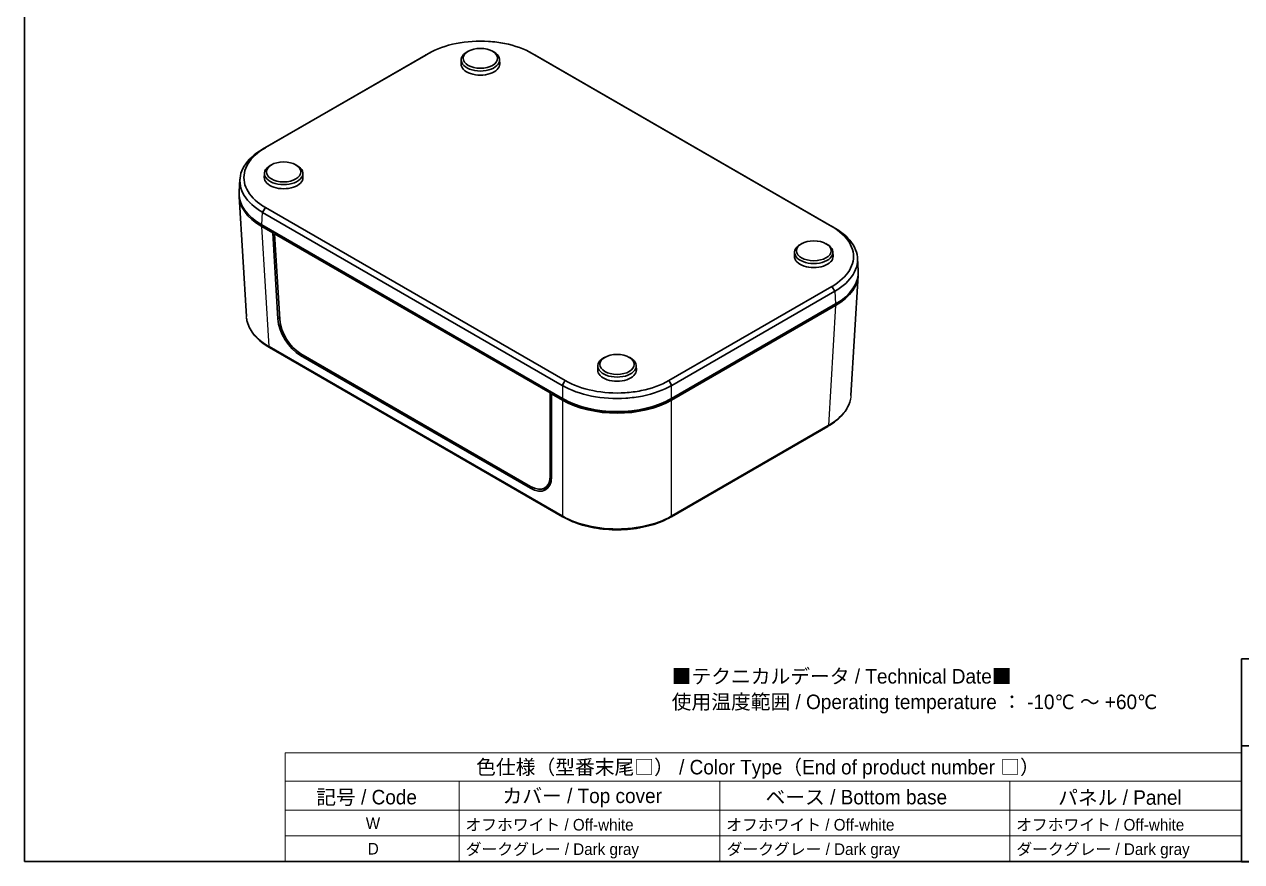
# Model space of a CAD drawing. Header units: millimetres. Extents: x 22 to 3190, y 12 to 574.
# Drawn here: x 21.7 to 336.7, y 12 to 228.7 of the extents above; entities that cross this region are included whole.
import ezdxf
from ezdxf.enums import TextEntityAlignment as Align

# ---------------------------------------------------------------- set-up
doc = ezdxf.new("R2010")
doc.units = ezdxf.units.MM
doc.header["$LTSCALE"] = 1.5
doc.linetypes.add('CHAIN', pattern=[0.3543, 0.2362, -0.0295, 0.0591, -0.0295])
for name, color, linetype, lineweight in [('Border (ISO)', 7, 'Continuous', 35), ('Symbol (ISO)', 7, 'Continuous', 18), ('Title (ISO)', 7, 'Continuous', 35), ('Visible (ISO)', 7, 'Continuous', 35), ('Visible Narrow (ISO)', 7, 'Continuous', 25)]:
    doc.layers.add(name, color=color, linetype=linetype, lineweight=lineweight)
doc.layers.add('Hatch (ISO)', color=1, linetype='Continuous', lineweight=18, true_color=0xff0000)
doc.styles.add('Note Text (TK)', font='')
doc.styles.add('Note Text (TK2)', font='')
doc.styles.add('文字スタイル40', font='')
doc.styles.add('文字スタイル67', font='arial.ttf')
doc.styles.get('Note Text (TK)').set_extended_font_data('MS PGothic')
doc.styles.get('Note Text (TK2)').set_extended_font_data('MS PGothic')
doc.styles.get('文字スタイル40').set_extended_font_data('MS PGothic')

# ---------------------------------------------------------------- blocks, each defined once
blk = doc.blocks.new('図面枠 tk図枠')
at = {"layer": 'Border (ISO)'}
for p, q in [((14.5, 289), (14.5, 8)), ((14.5, 8), (405.5, 8))]:
    blk.add_line(p, q, dxfattribs=at)
blk = doc.blocks.new('表題欄 tk表題欄')
at = {"layer": 'Hatch (ISO)'}
h = blk.add_hatch(color=256, dxfattribs=at)
edge = h.paths.add_edge_path(flags=0)
edge.add_arc((95.58, 236.3), 0.596, 270, 360)
edge.add_line((96.17, 236.3), (96.17, 239.71))
edge.add_arc((95.58, 239.71), 0.596, 0, 90)
edge.add_line((95.58, 240.31), (79.14, 240.31))
edge.add_arc((79.14, 239.71), 0.596, 90, 180)
edge.add_line((78.54, 239.71), (78.54, 236.3))
edge.add_arc((79.14, 236.3), 0.596, 180, 270)
edge.add_line((79.14, 235.7), (95.58, 235.7))
edge = h.paths.add_edge_path()
edge.add_line((77.84, 239.96), (77.84, 236.05))
edge.add_arc((78.54, 236.05), 0.702, 180, 270)
edge.add_line((78.54, 235.35), (96.17, 235.35))
edge.add_arc((96.17, 236.05), 0.702, 270, 360)
edge.add_line((96.87, 236.05), (96.87, 239.96))
edge.add_arc((96.17, 239.96), 0.702, 0, 90)
edge.add_line((96.17, 240.66), (78.54, 240.66))
edge.add_arc((78.54, 239.96), 0.702, 90, 180)
for points in [[(79.07, 239.15), (79.07, 238.66), (79.92, 238.66), (79.92, 236.66), (80.51, 236.66), (80.51, 238.66), (81.36, 238.66), (81.36, 239.15)], [(85.68, 236.66), (84.94, 237.89), (84.42, 237.32), (84.42, 236.66), (83.9, 236.66), (83.9, 239.15), (84.42, 239.15), (84.42, 238.1), (85.39, 239.15), (86.11, 239.15), (85.32, 238.3), (86.3, 236.66)], [(92.09, 239.15), (92.09, 236.66), (92.61, 236.66), (92.61, 237.66), (93.77, 237.66), (93.77, 236.66), (94.29, 236.66), (94.29, 239.15), (93.77, 239.15), (93.77, 238.15), (92.61, 238.15), (92.61, 239.15)], [(94.84, 239.15), (94.84, 236.66), (95.36, 236.66), (95.36, 239.15)]]:
    blk.add_hatch(color=256, dxfattribs=at).paths.add_polyline_path(points)
h = blk.add_hatch(color=256, dxfattribs=at)
h.paths.add_polyline_path([(82.59, 237.71), (81.95, 237.71), (82.27, 238.58)], flags=0)
h.paths.add_polyline_path([(82.78, 237.2), (81.76, 237.2), (81.57, 236.66), (80.95, 236.66), (81.86, 239.15), (82.68, 239.15), (83.59, 236.66), (82.98, 236.66)])
h = blk.add_hatch(color=256, dxfattribs=at)
h.paths.add_polyline_path([(87.53, 237.71), (88.16, 237.71), (87.85, 238.58)], flags=0)
h.paths.add_polyline_path([(87.14, 236.66), (87.34, 237.2), (88.35, 237.2), (88.55, 236.66), (89.17, 236.66), (88.25, 239.15), (87.44, 239.15), (86.52, 236.66)])
h = blk.add_hatch(color=256, dxfattribs=at)
edge = h.paths.add_edge_path()
edge.add_arc((90.52, 237.9), 1.27, 38.5505, 336.582)
edge.add_line((91.69, 237.4), (91.17, 237.62))
edge.add_ellipse((90.52, 237.9), major_axis=(0, -0.8), ratio=0.867347, start_angle=124.651, end_angle=429.4109, ccw=False)
edge.add_line((91.09, 238.36), (91.52, 238.7))
at = {"layer": 'Title (ISO)'}
for p, q in [((74.71, 244.05), (255.71, 244.05)), ((74.71, 209.05), (74.71, 244.05)), ((149.71, 244.05), (149.71, 209.05)), ((230.71, 244.05), (230.71, 209.05)), ((255.71, 244.05), (255.71, 209.05)), ((243.21, 239.55), (251.21, 240.55)), ((243.21, 239.55), (243.21, 235.55)), ((251.21, 234.55), (251.21, 240.55)), ((243.21, 235.55), (251.21, 234.55)), ((230.71, 231.05), (255.71, 231.05)), ((74.71, 229.05), (230.71, 229.05)), ((99.71, 229.05), (99.71, 209.05)), ((124.71, 229.05), (124.71, 209.05)), ((230.71, 220.05), (255.71, 220.05)), ((149.71, 216.05), (230.71, 216.05)), ((255.71, 209.05), (74.71, 209.05))]:
    blk.add_line(p, q, dxfattribs=at)
at = {"layer": 'Title (ISO)', "color": 4, "linetype": 'CHAIN', "lineweight": 18, "ltscale": 8.88956, "true_color": 0x00ffff}
blk.add_line((238.21, 241.55), (238.21, 233.55), dxfattribs=at)
at = {"layer": 'Title (ISO)', "color": 4, "linetype": 'CHAIN', "lineweight": 18, "ltscale": 20.001633, "true_color": 0x00ffff}
blk.add_line((252.21, 237.55), (234.21, 237.55), dxfattribs=at)
at = {"layer": 'Title (ISO)'}
for radius in [3, 2]:
    blk.add_circle((238.21, 237.55), radius, dxfattribs=at)
at = {"layer": 'Title (ISO)', "color": 1, "true_color": 0xff0000, "char_height": 2, "line_spacing_factor": 1.5, "style": 'Note Text (TK)'}
for s, insert, attachment_point in [('\\fＭＳ Ｐゴシック|b0|i0;\\H2.0000;品名/Title', (151.71, 242.05), 4), ('\\fＭＳ Ｐゴシック|b0|i0;\\H2.0000;尺度/Scale', (232.71, 229.05), 4), ('\\fＭＳ Ｐゴシック|b0|i0;\\H2.0000;承認/Approved', (87.21, 227.05), 5), ('\\fＭＳ Ｐゴシック|b0|i0;\\H2.0000;検図/Checked', (112.21, 227.05), 5), ('\\fＭＳ Ｐゴシック|b0|i0;\\H2.0000;製図/Created', (137.21, 227.05), 5), ('\\fＭＳ Ｐゴシック|b0|i0;\\H2.0000;型番/Product number', (151.71, 227.05), 4), ('\\fＭＳ Ｐゴシック|b0|i0;\\H2.0000;作成日/Date', (151.71, 212.55), 4)]:
    blk.add_mtext(s, dxfattribs=dict(at, insert=insert, attachment_point=attachment_point))
at = {"layer": 'Title (ISO)', "color": 7, "line_spacing_factor": 1.5, "style": 'Note Text (TK)'}
for s, insert, char_height, attachment_point in [('株式会社タカチ電機工業', (99.87, 238.05), 2.5, 4), ('\\fArial|b0|i0;\\H1.4986;TAKACHI ELECTRONICS ENCLOSURE CO., LTD.', (99.87, 232.05), 1.4986, 4), ('\\fＭＳ Ｐゴシック|b0|i0;\\H2.0000;/', (243.21, 214.55), 2, 5)]:
    blk.add_mtext(s, dxfattribs=dict(at, insert=insert, char_height=char_height, attachment_point=attachment_point))
at = {"layer": 'Title (ISO)', "color": 7}
for tag, p, height, style in [('<品名>_001', (157.37, 235.7), 2.5, 'Note Text (TK)'), ('<Title>_001', (157.28, 230.55), 2, '文字スタイル67'), ('<尺度>_001', (239.54, 222.3), 2.5, 'Note Text (TK)'), ('<型番>_001', (157.16, 219.93), 3, '文字スタイル40'), ('<検図>_001', (108.29, 215.69), 2.5, 'Note Text (TK)'), ('<製図>_001', (133.57, 215.62), 2.5, 'Note Text (TK)'), ('<ページ_No.>_001', (238.1, 213.3), 2.5, 'Note Text (TK)'), ('<総ページ数>_001', (246.8, 213.3), 2.5, 'Note Text (TK)'), ('作成日_001', (175.55, 211.26), 2.5, 'Note Text (TK)')]:
    blk.add_attdef(tag, p, '', height=height, dxfattribs=dict(at, style=style))
at = {"layer": 'Title (ISO)', "color": 7, "style": 'Note Text (TK)'}
blk.add_attdef('<承認>', text='', height=2.5, dxfattribs=at).set_placement((87.21, 217.05), align=Align.MIDDLE_CENTER)
blk = doc.blocks.new('色仕様（型番末尾□） _ Color Type（End of product number □）')
at = {"layer": 'Symbol (ISO)'}
for p, q in [((224.5, 26.75), (59.5, 26.75)), ((59.5, 26.75), (59.5, 21.91)), ((224.5, 26.75), (224.5, 21.91)), ((224.5, 21.91), (59.5, 21.91)), ((59.5, 21.91), (59.5, 16.87)), ((89.5, 21.91), (89.5, 16.87)), ((134.5, 21.91), (134.5, 16.87)), ((184.5, 21.91), (184.5, 16.87)), ((224.5, 21.91), (224.5, 16.87)), ((224.5, 16.87), (59.5, 16.87)), ((59.5, 16.87), (59.5, 8)), ((89.5, 16.87), (89.5, 8)), ((134.5, 16.87), (134.5, 8)), ((184.5, 16.87), (184.5, 8)), ((224.5, 16.87), (224.5, 8)), ((224.5, 12.43), (59.5, 12.43)), ((224.5, 8), (59.5, 8))]:
    blk.add_line(p, q, dxfattribs=at)
at = {"layer": 'Symbol (ISO)', "color": 7, "attachment_point": 7}
for s, insert, char_height, style in [('色仕様（型番末尾□） / Color Type（End of product number □）', (92.44, 22.3), 2.5, 'Note Text (TK)'), ('記号 / Code', (64.86, 17.6), 2.5, 'Note Text (TK)'), ('カバー / Top cover', (96.99, 17.35), 2.5, 'Note Text (TK)'), ('ベース / Bottom base', (142.37, 17.79), 2.5, 'Note Text (TK)'), ('パネル / Panel', (192.84, 17.67), 2.5, 'Note Text (TK)'), ('W', (73.41, 13.64), 2, 'Note Text (TK2)'), ('オフホワイト / Off-white', (90.58, 13.27), 2, 'Note Text (TK2)'), ('オフホワイト / Off-white', (135.58, 13.27), 2, 'Note Text (TK2)'), ('オフホワイト / Off-white', (185.58, 13.27), 2, 'Note Text (TK2)'), ('D', (73.75, 9.23), 2, 'Note Text (TK2)'), ('ダークグレー / Dark gray', (90.64, 8.55), 2, 'Note Text (TK2)'), ('ダークグレー / Dark gray', (135.64, 8.55), 2, 'Note Text (TK2)'), ('ダークグレー / Dark gray', (185.64, 8.55), 2, 'Note Text (TK2)')]:
    blk.add_mtext(s, dxfattribs=dict(at, insert=insert, char_height=char_height, style=style))

msp = doc.modelspace()

# ---------------------------------------------------------------- linework, layer by layer
at = {"layer": 'Visible (ISO)'}
for p, q in [((125.6011, 220.7167), (83.4044, 196.3544)), ((84.1362, 196.7479), (126.3329, 221.1102)), ((125.6258, 220.731), (125.6011, 220.7167)), ((136.6562, 221.7162), (136.3029, 221.5193)), ((142.8624, 221.7162), (143.2157, 221.5193)), ((153.1857, 221.1102), (230.7378, 176.3355)), ((153.9175, 220.7167), (153.8928, 220.731)), ((231.4696, 175.942), (153.9175, 220.7167)), ((134.7824, 219.4871), (134.7597, 218.4257)), ((144.7362, 219.4871), (144.7589, 218.4257)), ((83.4044, 196.3544), (83.3797, 196.3402)), ((85.7445, 192.3223), (85.3912, 192.1255)), ((91.9508, 192.3223), (92.304, 192.1255)), ((83.8707, 190.0932), (83.848, 189.0318)), ((93.8245, 190.0932), (93.8472, 189.0318)), ((77.3379, 185.3162), (77.5355, 188.5833)), ((77.3379, 184.103), (79.2176, 153.0263)), ((78.7865, 184.1468), (78.7865, 184.1445)), ((83.3797, 180.0202), (83.4044, 180.006)), ((83.4044, 180.006), (160.9564, 135.2313)), ((161.6882, 136.4698), (84.1362, 181.2445)), ((83.1822, 176.7537), (160.9811, 131.8365)), ((83.1822, 176.3455), (86.0192, 174.7075)), ((86.0192, 174.7075), (86.3727, 174.9116)), ((87.3539, 152.4454), (86.0192, 174.7075)), ((86.7896, 174.671), (86.4955, 174.4734)), ((87.8381, 152.2405), (86.4955, 174.4734)), ((86.4955, 174.4734), (157.8485, 133.2777)), ((231.4942, 175.9278), (231.4696, 175.942)), ((222.9232, 171.9099), (222.5699, 171.713)), ((229.1295, 171.9099), (229.4827, 171.713)), ((221.0494, 169.6808), (221.0267, 168.6194)), ((231.0033, 169.6808), (231.026, 168.6194)), ((237.536, 164.9038), (237.3384, 168.1709)), ((230.7378, 160.832), (188.5411, 136.4698)), ((237.536, 163.6906), (235.6564, 132.6138)), ((189.2728, 135.2313), (231.4696, 159.5935)), ((231.4696, 159.5935), (231.4942, 159.6078)), ((189.2482, 131.8365), (231.6918, 156.3413)), ((189.2482, 131.4282), (231.6918, 155.9331)), ((85.1762, 145.0535), (85.1646, 145.0602)), ((85.1959, 145.0421), (85.1762, 145.0535)), ((161.0488, 101.2484), (85.2005, 145.0394)), ((152.6936, 108.6336), (93.1982, 142.9833)), ((152.7603, 109.0912), (93.2837, 143.43)), ((172.0115, 142.516), (171.6582, 142.3192)), ((178.2178, 142.516), (178.5711, 142.3192)), ((170.1377, 140.2869), (170.115, 139.2255)), ((180.0916, 140.2869), (180.1143, 139.2255)), ((158.1641, 133.4629), (157.8485, 133.2777)), ((157.8485, 133.2777), (157.8507, 111.8187)), ((158.4976, 133.2703), (158.1441, 133.0662)), ((158.1441, 133.0662), (160.9811, 131.4282)), ((158.1441, 133.0662), (158.1563, 111.5675)), ((160.9564, 135.2313), (160.9811, 135.217)), ((189.2482, 135.217), (189.2728, 135.2313)), ((161.3261, 131.6373), (160.9811, 131.8365)), ((170.6575, 132.1271), (170.6575, 132.128)), ((179.5717, 132.1271), (179.5717, 132.1271)), ((189.2482, 131.8365), (188.9032, 131.6373)), ((229.6735, 124.627), (189.1805, 101.2484)), ((229.6977, 124.6411), (229.6781, 124.6297)), ((229.7093, 124.6478), (229.6977, 124.6411)), ((156.41, 108.6763), (157.3521, 109.2048)), ((161.0727, 101.2346), (161.0486, 101.2486)), ((161.0843, 101.2279), (161.0727, 101.2346)), ((189.1566, 101.2346), (189.145, 101.2279)), ((189.1807, 101.2486), (189.1566, 101.2346))]:
    msp.add_line(p, q, dxfattribs=at)
for centre, major_axis, ratio, start_param, end_param in [((139.7593, 219.4516), (-4.9773, 0), 0.57735027, 5.480021, 10.22794227), ((139.7593, 218.3901), (-5, 0), 0.57735027, 6.2708424, 9.43712087), ((88.8476, 190.0577), (-4.9773, 0), 0.57735027, 5.480021, 10.22794227), ((88.8476, 188.9962), (-5, 0), 0.57735027, 6.2708424, 9.43712087), ((97.3501, 184.5055), (-20.0244, 0), 0.5766475, 6.09225223, 6.0922924), ((97.3501, 184.9137), (-20.0244, 0), 0.5766475, 6.24832118, 7.06797448), ((97.3501, 184.5055), (-20.0244, 0), 0.5766475, 6.26550672, 7.06797448), ((97.6865, 184.7096), (-19, 0), 0.57735027, 0.03905722, 0.03926046), ((97.6865, 183.7298), (-19, 0), 0.57735027, 6.23411646, 6.234278), ((97.6865, 184.7096), (-18.9, 0), 0.57735027, 0.05572665, 0.05597842), ((97.6865, 183.7298), (-17.9, 0), 0.57735027, 0.09330777, 0.09379091), ((97.6865, 184.7096), (-17.9, 0), 0.57735027, 0.22898335, 0.22963773), ((97.3471, 184.9137), (-16.5201, 0), 0.5766475, 0.50233797, 0.50239698), ((226.0263, 169.6453), (-4.9773, 0), 0.57735027, 5.480021, 10.22794227), ((226.0263, 168.5838), (-5, 0), 0.57735027, 6.2708424, 9.43712087), ((217.5238, 164.5013), (20.0244, 0), 0.5766475, 5.49839613, 6.31804944), ((217.5238, 164.0931), (20.0244, 0), 0.5766475, 5.49839613, 6.3008639), ((217.5238, 164.0931), (20.0244, 0), 0.5766475, 0.19089763, 0.1913668), ((217.5268, 163.6848), (16.5201, 0), 0.5766475, 5.97227372, 5.97253198), ((217.1875, 163.8889), (17.9, 0), 0.57735027, 6.11582225, 6.11610311), ((217.1875, 162.9091), (17.9, 0), 0.57735027, 6.23514822, 6.23533521), ((93.0007, 149.4012), (4.202, -6.8104), 0.55686057, 3.94498679, 5.48151082), ((93.0997, 149.4068), (-3.9175, 6.3423), 0.55684933, 0.80331219, 2.33933993), ((85.4505, 145.4724), (-0.25, -0.433), 0.57735027, 6.28235857, 6.28318531), ((175.1146, 140.2514), (-4.9773, 0), 0.57735027, 5.480021, 10.22794227), ((175.1146, 139.1899), (-5, 0), 0.57735027, 6.2708424, 9.43712087), ((175.1146, 140.0164), (20, 0), 0.5780539, 3.9275998, 5.49717816), ((175.1146, 139.6081), (-20, 0), 0.5780539, 0.78600715, 2.3555855), ((175.1146, 139.5982), (19.5, 0), 0.57735027, 3.92699082, 5.49778714), ((229.4235, 125.06), (0.25, -0.433), 0.57735027, 0, 0.00082673), ((152.496, 115.0515), (4.202, -6.8104), 0.55686057, 5.48151082, 7.01803486), ((152.5763, 115.0679), (3.9175, -6.3423), 0.55684933, 5.48093258, 7.01696031), ((153.4512, 115.603), (-4.202, 6.8104), 0.55686057, 2.72489154, 3.00128123), ((153.495, 115.6354), (3.9413, -6.3809), 0.55684933, 6.25977203, 6.38041382)]:
    msp.add_ellipse(centre, major_axis=major_axis, ratio=ratio, start_param=start_param, end_param=end_param, dxfattribs=at)
for centre in [(139.7593, 219.8598), (88.8476, 190.4659), (226.0263, 170.0535), (175.1146, 140.6596)]:
    msp.add_ellipse(centre, major_axis=(4.4686, 0), ratio=0.57735027, dxfattribs=at)
for points, knots in [([(126.3563, 221.1237), (128.3649, 222.2794), (133.2913, 224.0622), (140.5071, 224.5287), (147.4594, 223.6131), (151.1537, 222.2794), (153.1623, 221.1237)], [-0.7830483, -0.7830483, -0.7830483, -0.7830483, -0.33559213, 0.11186404, 0.33559213, 0.7830483, 0.7830483, 0.7830483, 0.7830483]), ([(126.3329, 221.1102), (126.3368, 221.1125), (126.3407, 221.1147), (126.3485, 221.1192), (126.3524, 221.1215), (126.3563, 221.1237)], [-0.00330977881, -0.00330977881, -0.00330977881, -0.00330977881, -0.00165488941, -0.00165488941, 0, 0, 0, 0]), ([(153.1623, 221.1237), (153.1662, 221.1215), (153.1701, 221.1192), (153.1779, 221.1147), (153.1818, 221.1125), (153.1857, 221.1102)], [-0.00330977879, -0.00330977879, -0.00330977879, -0.00330977879, -0.00165488939, -0.00165488939, 0, 0, 0, 0]), ([(83.3797, 196.3402), (81.2654, 195.1196), (78.0001, 192.1219), (77.1452, 187.7249), (78.8228, 183.4895), (81.2654, 181.241), (83.3797, 180.0202)], [-0.7830483, -0.7830483, -0.7830483, -0.7830483, -0.33559213, 0.11186404, 0.33559213, 0.7830483, 0.7830483, 0.7830483, 0.7830483]), ([(84.1128, 181.258), (82.1112, 182.4177), (79.801, 184.5505), (78.2152, 188.5644), (79.0231, 192.7305), (82.1112, 195.5747), (84.1128, 196.7344)], [-0.7830483, -0.7830483, -0.7830483, -0.7830483, -0.33559213, -0.11186404, 0.33559213, 0.7830483, 0.7830483, 0.7830483, 0.7830483]), ([(84.1128, 196.7344), (84.1167, 196.7367), (84.1206, 196.7389), (84.1284, 196.7434), (84.1323, 196.7457), (84.1362, 196.7479)], [-0.00330977878, -0.00330977878, -0.00330977878, -0.00330977878, -0.00165488939, -0.00165488939, 0, 0, 0, 0]), ([(84.1362, 181.2445), (84.1323, 181.2467), (84.1284, 181.249), (84.1206, 181.2535), (84.1167, 181.2557), (84.1128, 181.258)], [-0.00330977882, -0.00330977882, -0.00330977882, -0.00330977882, -0.00165488941, -0.00165488941, 0, 0, 0, 0]), ([(230.7378, 176.3355), (230.7417, 176.3333), (230.7456, 176.331), (230.7534, 176.3265), (230.7573, 176.3243), (230.7612, 176.322)], [-0.00330977882, -0.00330977882, -0.00330977882, -0.00330977882, -0.00165488941, -0.00165488941, 0, 0, 0, 0]), ([(230.7612, 176.322), (232.7628, 175.1623), (235.0729, 173.0295), (236.6587, 169.0155), (235.8508, 164.8495), (232.7628, 162.0052), (230.7612, 160.8456)], [-0.7830483, -0.7830483, -0.7830483, -0.7830483, -0.33559213, -0.11186404, 0.33559213, 0.7830483, 0.7830483, 0.7830483, 0.7830483]), ([(231.4942, 159.6078), (233.6085, 160.8286), (236.8738, 163.827), (237.7288, 168.2241), (236.0511, 172.4592), (233.6085, 174.7072), (231.4942, 175.9278)], [-0.7830483, -0.7830483, -0.7830483, -0.7830483, -0.33559213, 0.11186404, 0.33559213, 0.7830483, 0.7830483, 0.7830483, 0.7830483]), ([(230.7612, 160.8456), (230.7573, 160.8433), (230.7534, 160.8411), (230.7456, 160.8365), (230.7417, 160.8343), (230.7378, 160.832)], [-0.00330977879, -0.00330977879, -0.00330977879, -0.00330977879, -0.0016548894, -0.0016548894, 0, 0, 0, 0]), ([(85.1646, 145.0602), (83.6503, 145.9345), (82.3624, 146.9681), (80.4073, 149.2214), (79.7239, 150.4767), (79.3451, 152.0252), (79.2951, 152.2963), (79.2611, 152.5681)], [0, 0, 0, 0, 0.63695217, 0.63695217, 1.2788111, 1.2788111, 1.41393812, 1.41393812, 1.41393812, 1.41393812]), ([(161.7117, 136.4563), (161.7078, 136.4585), (161.7038, 136.4608), (161.696, 136.4653), (161.6921, 136.4675), (161.6882, 136.4698)], [-0.00330977878, -0.00330977878, -0.00330977878, -0.00330977878, -0.0016548894, -0.0016548894, 0, 0, 0, 0]), ([(188.5176, 136.4563), (186.509, 135.3006), (182.8148, 133.9669), (175.8625, 133.0513), (168.6466, 133.5177), (163.7203, 135.3006), (161.7117, 136.4563)], [-0.7830483, -0.7830483, -0.7830483, -0.7830483, -0.33559213, -0.11186404, 0.33559213, 0.7830483, 0.7830483, 0.7830483, 0.7830483]), ([(188.5411, 136.4698), (188.5372, 136.4675), (188.5333, 136.4653), (188.5255, 136.4608), (188.5215, 136.4585), (188.5176, 136.4563)], [-0.00330977881, -0.00330977881, -0.00330977881, -0.00330977881, -0.00165488941, -0.00165488941, 0, 0, 0, 0]), ([(160.9811, 135.217), (163.0954, 133.9965), (168.2882, 132.1116), (175.9041, 131.618), (183.2398, 132.5865), (187.1339, 133.9965), (189.2482, 135.217)], [-0.7830483, -0.7830483, -0.7830483, -0.7830483, -0.33559213, 0.11186404, 0.33559213, 0.7830483, 0.7830483, 0.7830483, 0.7830483]), ([(235.5124, 131.5774), (235.3213, 130.673), (234.955, 129.7795), (233.7031, 127.7866), (232.6654, 126.7044), (230.8735, 125.3648), (230.3098, 124.9944), (229.7093, 124.6478)], [0.17379527, 0.17379527, 0.17379527, 0.17379527, 0.62427969, 0.62427969, 1.23987011, 1.23987011, 1.49242902, 1.49242902, 1.49242902, 1.49242902]), ([(189.145, 101.2279), (187.6244, 100.3501), (185.8393, 99.6123), (182.0092, 98.5107), (179.9123, 98.1366), (175.6975, 97.8044), (173.5287, 97.8379), (169.3557, 98.2905), (167.3011, 98.7218), (163.855, 99.8378), (162.3759, 100.4822), (161.0843, 101.2279)], [0, 0, 0, 0, 0.63956313, 0.63956313, 1.28069851, 1.28069851, 1.91551917, 1.91551917, 2.55406984, 2.55406984, 3.09736183, 3.09736183, 3.09736183, 3.09736183])]:
    msp.add_open_spline(points, degree=3, knots=knots, dxfattribs=at)
for points in [[(126.1614, 221.0288), (125.9796, 220.9315), (125.801, 220.8322), (125.6258, 220.731)], [(126.1614, 221.0288), (126.3877, 221.15), (126.614, 221.2712), (126.8403, 221.3924)], [(152.6803, 221.3913), (152.9066, 221.2701), (153.133, 221.1488), (153.3594, 221.0276)], [(153.8928, 220.731), (153.7183, 220.8318), (153.5404, 220.9306), (153.3594, 221.0276)], [(79.2193, 153.0214), (79.2192, 153.023), (79.2191, 153.0246), (79.219, 153.0262)]]:
    msp.add_open_spline(points, degree=3, dxfattribs=at)
at = {"layer": 'Visible Narrow (ISO)'}
for p, q in [((126.3329, 221.1102), (125.6011, 220.7167)), ((125.6258, 220.731), (126.3563, 221.1237)), ((153.1623, 221.1237), (153.8928, 220.731)), ((153.9175, 220.7167), (153.1857, 221.1102)), ((84.1128, 196.7344), (83.3797, 196.3402)), ((83.4044, 196.3544), (84.1362, 196.7479)), ((83.1822, 176.7537), (83.3797, 180.0202)), ((83.3797, 180.0202), (84.1128, 181.258)), ((84.1362, 181.2445), (83.4044, 180.006)), ((85.0615, 145.2748), (83.1822, 176.3455)), ((230.7378, 176.3355), (231.4696, 175.942)), ((231.4942, 175.9278), (230.7612, 176.322)), ((231.4696, 159.5935), (230.7378, 160.832)), ((230.7612, 160.8456), (231.4942, 159.6078)), ((231.4942, 159.6078), (231.6918, 156.3413)), ((231.6918, 155.9331), (229.8125, 124.8623)), ((87.8098, 152.7086), (87.3539, 152.4454)), ((85.073, 145.2681), (85.0615, 145.2748)), ((85.0972, 145.2541), (85.073, 145.2681)), ((160.9454, 101.4631), (85.0972, 145.2541)), ((93.1982, 142.9833), (93.6278, 143.2313)), ((160.9564, 135.2313), (161.6882, 136.4698)), ((161.7117, 136.4563), (160.9811, 135.217)), ((189.2482, 135.217), (188.5176, 136.4563)), ((188.5411, 136.4698), (189.2728, 135.2313)), ((160.9811, 135.217), (160.9811, 131.8365)), ((189.2482, 131.8365), (189.2482, 135.217)), ((160.9811, 131.4282), (160.9811, 101.4425)), ((161.3261, 131.6421), (161.3261, 131.6373)), ((188.9032, 131.6373), (188.9032, 131.6421)), ((189.2482, 101.4425), (189.2482, 131.4282)), ((229.7768, 124.8417), (189.2839, 101.4631)), ((229.8009, 124.8557), (229.7768, 124.8417)), ((229.8125, 124.8623), (229.8009, 124.8557)), ((158.1561, 111.9946), (157.8507, 111.8187)), ((153.1362, 108.8892), (152.6936, 108.6336)), ((160.9696, 101.4492), (160.9454, 101.4631)), ((160.9811, 101.4425), (160.9696, 101.4492)), ((189.2597, 101.4492), (189.2482, 101.4425)), ((189.2839, 101.4631), (189.2597, 101.4492))]:
    msp.add_line(p, q, dxfattribs=at)
for centre, major_axis, ratio, start_param, end_param in [((85.4148, 145.493), (-0.25, -0.433), 0.57734669, 5.53269662, 6.28235869), ((85.4264, 145.4863), (-0.25, -0.433), 0.57738516, 5.53266555, 6.28235755), ((85.4505, 145.4724), (-0.25, -0.433), 0.57735027, 5.53269373, 6.28235857), ((229.4235, 125.06), (0.25, -0.433), 0.57735027, 0.00082673, 0.75049158), ((229.4476, 125.0739), (0.25, -0.433), 0.57738516, 0.00082776, 0.75051976), ((229.4592, 125.0806), (0.25, -0.433), 0.57734669, 0.00082662, 0.75048869), ((161.2988, 101.6814), (-0.25, -0.433), 0.57735027, 5.53269373, 6.28235857), ((161.3229, 101.6674), (-0.25, -0.433), 0.57731538, 5.5327219, 6.2823596), ((161.3345, 101.6608), (-0.25, -0.433), 0.57735384, 5.53269084, 6.28235915), ((188.8948, 101.6608), (0.25, -0.433), 0.57735384, 0.00082615, 0.75049447), ((188.9064, 101.6674), (0.25, -0.433), 0.57731538, 0.0008257, 0.7504634), ((188.9305, 101.6814), (0.25, -0.433), 0.57735027, 0.00082673, 0.75049158)]:
    msp.add_ellipse(centre, major_axis=major_axis, ratio=ratio, start_param=start_param, end_param=end_param, dxfattribs=at)
msp.add_open_spline([(79.219, 153.0262), (79.219, 153.0263), (79.219, 153.0263), (79.219, 153.0264)], degree=3, dxfattribs=at)
for points, knots in [([(85.0615, 145.2748), (82.9472, 146.4934), (80.5044, 148.7392), (79.383, 151.5693), (79.2369, 152.7259), (79.2193, 153.0214)], [0, 0, 0, 0, 0.87464082, 1.31196123, 1.46177654, 1.46177654, 1.46177654, 1.46177654]), ([(235.6539, 132.614), (235.5826, 131.454), (234.657, 128.5849), (231.9268, 126.081), (229.8125, 124.8623)], [1.59856784, 1.59856784, 1.59856784, 1.59856784, 2.18660205, 3.06124287, 3.06124287, 3.06124287, 3.06124287]), ([(189.2482, 101.4425), (187.1338, 100.2197), (183.2397, 98.8069), (175.904, 97.8367), (168.2879, 98.3312), (163.0955, 100.2197), (160.9811, 101.4425)], [0, 0, 0, 0, 0.87464082, 1.31196123, 2.18660205, 3.06124287, 3.06124287, 3.06124287, 3.06124287])]:
    msp.add_open_spline(points, degree=3, knots=knots, dxfattribs=at)

# ---------------------------------------------------------------- block references
at = {"xscale": 1.5, "yscale": 1.5, "zscale": 1.5}
msp.add_blockref('図面枠 tk図枠', (0, 0), dxfattribs=at)
msp.add_blockref('表題欄 tk表題欄', (224.6868, -301.5791), dxfattribs=at).add_auto_attribs({'<品名>_001': 'ネットワークケース', '<型番>_001': 'PF15-5-10□', '<尺度>_001': '1:1.5', '作成日_001': '2017/04/14', '<検図>_001': '中根', '<製図>_001': '常山', '<Title>_001': 'NETWORK PLASTIC BOX', '<ページ_No.>_001': '1', '<総ページ数>_001': '5'})
at = {"layer": 'Symbol (ISO)', "xscale": 1.5, "yscale": 1.5, "zscale": 1.5}
msp.add_blockref('色仕様（型番末尾□） _ Color Type（End of product number □）', (0, 0), dxfattribs=at)

# ---------------------------------------------------------------- texts
at = {"layer": 'Symbol (ISO)', "color": 7, "insert": (189.2584, 56.0897), "char_height": 3.75, "width": 136.359644, "attachment_point": 4, "line_spacing_factor": 1.058182, "style": 'Note Text (TK)'}
msp.add_mtext('{■テクニカルデータ / Technical Date■\\P使用温度範囲 / Operating temperature ： -10℃ ～ +60℃}', dxfattribs=at)

doc.saveas('drawing.dxf')
